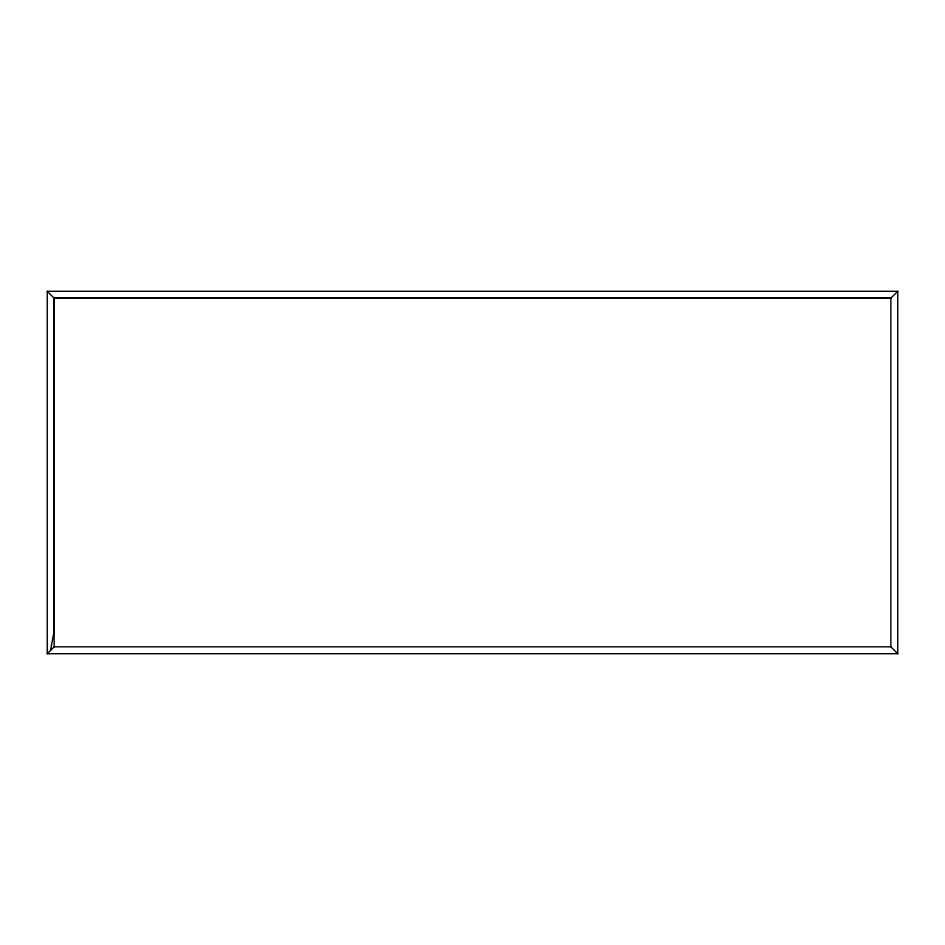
<?xml version="1.0" encoding="UTF-8"?>
<svg xmlns="http://www.w3.org/2000/svg" width="945" height="945" viewBox="0 0 945 945"><rect width="100%" height="100%" fill="white"/><g stroke="black" fill="none" stroke-linecap="round" stroke-linejoin="round"><path stroke-width="1.42" d="M50.51 650.443L53.77 633.115L53.77 297.817L47.25 291.296L47.25 653.704L897.75 653.704L897.75 291.296L47.25 291.296M47.25 653.704L54.137 646.817L890.863 646.817L897.75 653.704M54.137 646.817L54.137 298.183L890.863 298.183L897.75 291.296M53.77 297.817L891.229 297.817M890.863 298.183L890.863 646.817"/></g></svg>
